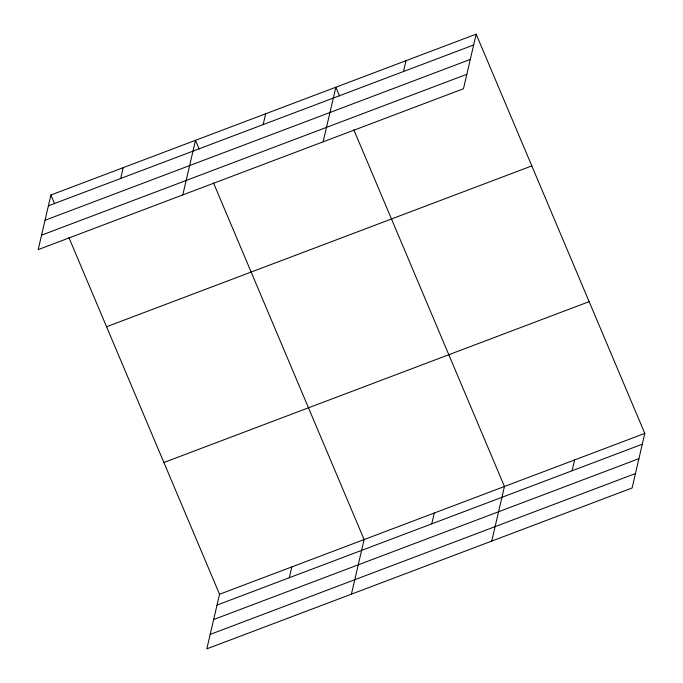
<?xml version="1.0" encoding="UTF-8"?>
<svg xmlns="http://www.w3.org/2000/svg" width="683" height="683" viewBox="0 0 683 683"><rect width="100%" height="100%" fill="white"/><g stroke="black" fill="none" stroke-linecap="round" stroke-linejoin="round"><path stroke-width="1.02" d="M50.909 195.005L38.205 249.602L463.467 88.747L476.171 34.15L50.909 195.005L54.589 203.722M120.686 178.485L123.205 167.659M182.796 194.911L195.5 140.314L199.18 149.031M263.151 124.596L265.67 113.771M323.127 141.825L335.84 87.228L339.519 95.953M68.915 237.624L219.533 594.253L206.829 648.85L632.091 487.995L644.795 433.398L476.171 34.15M403.482 71.519L406.001 60.693M289.31 577.733L291.829 566.907M351.421 594.159L364.124 539.561L213.506 182.942M431.776 523.844L434.294 513.018M491.751 541.081L504.455 486.484L353.837 129.855M572.106 470.766L574.625 459.941M48.391 205.822L473.652 44.976M45.027 220.268L470.297 59.421M41.569 235.157L466.83 74.302M106.557 326.756L531.818 165.901M163.886 462.502L589.147 301.647M219.533 594.253L644.795 433.398M217.015 605.078L642.276 444.223M213.651 619.524L638.912 458.669M210.185 634.405L635.455 473.558"/></g></svg>
